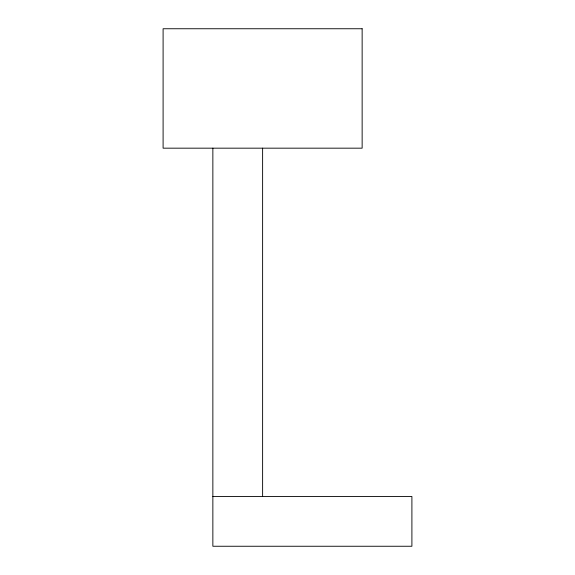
<?xml version="1.0" encoding="UTF-8"?>
<svg xmlns="http://www.w3.org/2000/svg" width="575" height="575" viewBox="0 0 575 575"><rect width="100%" height="100%" fill="white"/><g stroke="black" fill="none" stroke-linecap="round" stroke-linejoin="round"><path stroke-width="0.86" d="M212.858 496.491L411.901 496.491L411.901 546.25L212.858 546.25L212.858 148.17M262.617 148.17L262.617 496.491M362.142 28.75L163.099 28.75L163.099 148.17L362.142 148.17L362.142 28.75"/></g></svg>
